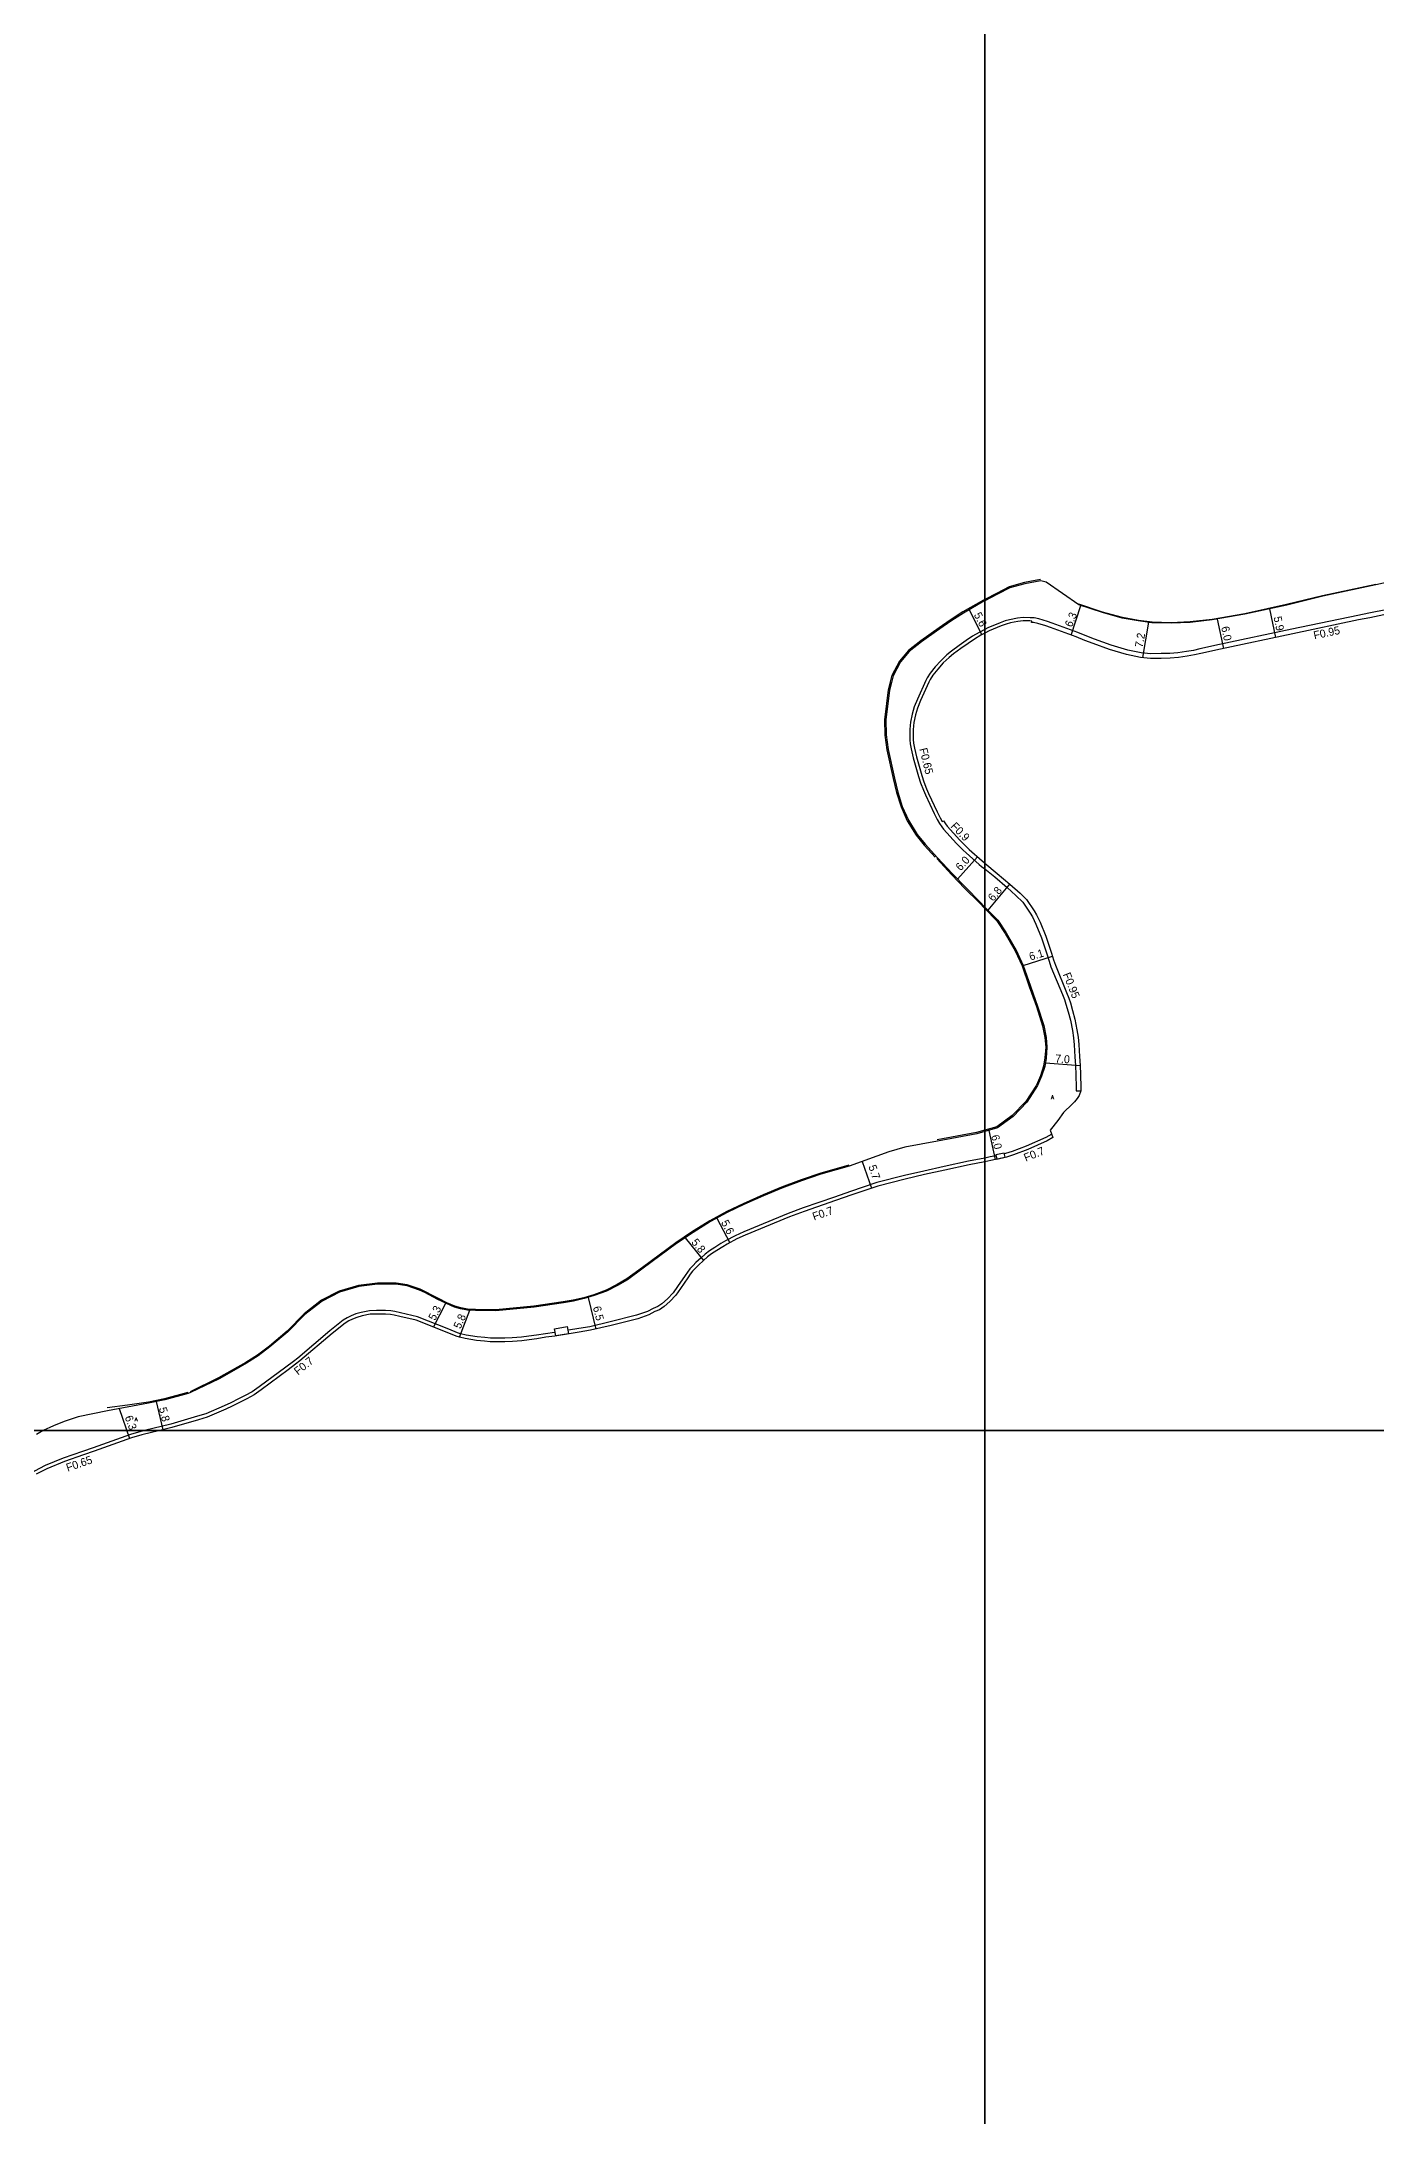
# Model space of a CAD drawing. Header units: metres. Extents: x -28002 to -25600, y -78000 to -76200.
# Drawn here: x -26588.7 to -26321.7, y -77537.2 to -77122.3 of the extents above; entities that cross this region are included whole.
import ezdxf

# ---------------------------------------------------------------- set-up
doc = ezdxf.new("R2010")
doc.units = ezdxf.units.M
doc.header["$LTSCALE"] = 2.5
for name, color, linetype in [('側溝・桝', 7, 'Continuous'), ('図郭', 7, 'Continuous'), ('幅員', 7, 'Continuous'), ('歩道・分離帯・安全施設', 7, 'Continuous'), ('舗装', 7, 'Continuous'), ('道路', 7, 'Continuous')]:
    doc.layers.add(name, color=color, linetype=linetype)
doc.styles.get("Standard").update_dxf_attribs({"font": ''})
doc.styles.add('YOKO_DECO', font='txt.shx', dxfattribs={"bigfont": 'extfont.shx'})
doc.styles.get('Standard').set_extended_font_data('@MS PGothic')

msp = doc.modelspace()

# ---------------------------------------------------------------- linework, layer by layer
at = {"layer": '側溝・桝'}
for points in [[(-26319.51, -77235.82), (-26323.24, -77236.56), (-26325.47, -77237.03), (-26338.61, -77239.8), (-26353.12, -77242.87), (-26357.04, -77243.73), (-26358.29, -77244.01), (-26359.69, -77244.22), (-26361.41, -77244.53), (-26363.02, -77244.65), (-26364.76, -77244.67), (-26366.85, -77244.7), (-26368.77, -77244.5), (-26371.44, -77243.96), (-26374.79, -77242.95), (-26378.07, -77241.78), (-26379.66, -77241.2), (-26381.41, -77240.47), (-26386.54, -77238.57), (-26387.53, -77238.21), (-26389.22, -77237.71), (-26390.16, -77237.54), (-26390.99, -77237.48), (-26392.36, -77237.45), (-26393.52, -77237.57), (-26395.08, -77237.88), (-26395.98, -77238.14), (-26396.97, -77238.48), (-26399.41, -77239.51), (-26400, -77239.81)], [(-26400, -77239.81), (-26401.17, -77240.42), (-26402.48, -77241.2), (-26403.75, -77242.07), (-26405.18, -77243.07), (-26406.71, -77244.19), (-26407.62, -77244.92), (-26408.81, -77246.08), (-26409.95, -77247.32), (-26410.98, -77248.59), (-26411.55, -77249.54), (-26411.8, -77250.06), (-26413.51, -77253.75), (-26414.14, -77255.32), (-26414.56, -77256.77), (-26414.88, -77258.34), (-26414.97, -77259.03), (-26415.04, -77259.87), (-26415.04, -77260.73), (-26415.01, -77261.91), (-26414.94, -77262.68), (-26414.75, -77263.68), (-26414.35, -77265.47), (-26413.28, -77269.22), (-26412.87, -77270.53), (-26412.31, -77271.95), (-26411.88, -77272.92), (-26410.16, -77276.62), (-26409.56, -77277.8), (-26409.09, -77278.6), (-26408.64, -77279.27), (-26408.26, -77279.78), (-26405.69, -77282.62), (-26404.36, -77283.97), (-26403.78, -77284.51), (-26401.17, -77286.83), (-26400.71, -77287.2), (-26400, -77287.73)], [(-26400, -77287.73), (-26398.05, -77289.29), (-26395.56, -77291.46), (-26393.81, -77293), (-26392.43, -77294.37), (-26390.96, -77296.57), (-26390.51, -77297.32), (-26389.81, -77298.74), (-26388.68, -77301.51), (-26387.59, -77304.87), (-26387.17, -77306.18), (-26386.81, -77307.29), (-26384.53, -77312.8), (-26384.1, -77313.85), (-26383.8, -77314.78), (-26383.38, -77316.27), (-26382.91, -77317.97), (-26382.53, -77320.04), (-26382.31, -77321.49), (-26382.15, -77322.92), (-26382.01, -77325.26), (-26381.91, -77327.04), (-26381.8, -77328.88), (-26381.78, -77331.44), (-26381.77, -77332.09), (-26380.83, -77332.07)], [(-26386.66, -77340.75), (-26387.86, -77341.43), (-26391.73, -77343.12), (-26394.55, -77344.19), (-26395.89, -77344.62), (-26396.1, -77344.67)], [(-26400, -77345.52), (-26403.27, -77346.17), (-26408.19, -77347.24), (-26412.24, -77348.14), (-26416.11, -77349.03), (-26421.6, -77350.44), (-26426.87, -77352.22), (-26430.11, -77353.33), (-26436.38, -77355.51), (-26439.34, -77356.61), (-26448.25, -77360.29), (-26449.92, -77361.06), (-26451.87, -77362.11), (-26452.81, -77362.63), (-26454.03, -77363.41), (-26455.06, -77364.07), (-26455.93, -77364.71), (-26456.77, -77365.45), (-26457.8, -77366.4), (-26458.34, -77366.98), (-26459, -77367.7), (-26459.51, -77368.35), (-26459.98, -77369.04), (-26461.47, -77371.22), (-26462.37, -77372.45), (-26463.5, -77373.67), (-26464.61, -77374.66), (-26465.43, -77375.24), (-26466.32, -77375.58), (-26467.5, -77376.2), (-26469.65, -77376.97), (-26474.95, -77378.28), (-26478.99, -77379.25), (-26481.24, -77379.61), (-26483.25, -77379.93), (-26483.42, -77379.96)], [(-26397.8, -77345.05), (-26398.96, -77345.31), (-26400, -77345.52)], [(-26485.96, -77380.38), (-26486.1, -77380.4), (-26487.89, -77380.65), (-26489.69, -77380.95), (-26491.21, -77381.16), (-26492.71, -77381.37), (-26494.54, -77381.5), (-26496.04, -77381.55), (-26498.03, -77381.55), (-26498.89, -77381.52), (-26499.99, -77381.42), (-26501.56, -77381.28), (-26503.77, -77380.91), (-26504.9, -77380.65), (-26505.5, -77380.46), (-26507.24, -77379.74), (-26513.45, -77377.3), (-26516.85, -77376.48), (-26518, -77376.23), (-26518.79, -77376.08), (-26519.84, -77376), (-26521.04, -77375.99), (-26521.7, -77376.02), (-26523.05, -77376.06), (-26524.73, -77376.38), (-26525.82, -77376.7), (-26526.74, -77377.07), (-26527.53, -77377.44), (-26528.33, -77377.95), (-26530.99, -77380.07), (-26537.42, -77385.51), (-26538.29, -77386.18), (-26539.77, -77387.31), (-26545.12, -77391.28), (-26546.52, -77392.24), (-26547.95, -77393.03), (-26549.25, -77393.7), (-26550.83, -77394.47), (-26552.12, -77395.1), (-26555.77, -77396.65), (-26557.48, -77397.16), (-26562.81, -77398.74), (-26568.04, -77400)], [(-26568.04, -77400), (-26568.78, -77400.18), (-26570.88, -77400.8), (-26578.36, -77403.45), (-26580.49, -77404.17), (-26584.3, -77405.51), (-26587.9, -77406.99), (-26590.08, -77408.12), (-26594.78, -77411), (-26595.61, -77411.57), (-26596.33, -77412.11), (-26597.12, -77412.73), (-26597.99, -77413.5), (-26600.04, -77415.69), (-26602.78, -77418.42), (-26604.18, -77419.34), (-26607.83, -77421.5)]]:
    msp.add_lwpolyline(points, dxfattribs=at)
for points in [[(-26397.84, -77344.91), (-26397.65, -77345.75), (-26395.94, -77345.37), (-26396.13, -77344.53)], [(-26486.08, -77379.65), (-26483.54, -77379.22), (-26483.3, -77380.67), (-26485.84, -77381.09)]]:
    msp.add_lwpolyline(points, close=True, dxfattribs=at)
at = {"layer": '図郭'}
for points in [[(-27200, -76800), (-26400, -76800), (-26400, -77400), (-27200, -77400)], [(-26400, -76800), (-25600, -76800), (-25600, -77400), (-26400, -77400)], [(-27200, -77400), (-26400, -77400), (-26400, -78000), (-27200, -78000)], [(-26400, -77400), (-25600, -77400), (-25600, -78000), (-26400, -78000)]]:
    msp.add_lwpolyline(points, close=True, dxfattribs=at)
at = {"layer": '幅員'}
for points in [[(-26403.18, -77235.92), (-26400.62, -77240.88)], [(-26382.75, -77240.97), (-26380.8, -77235.04)], [(-26343.11, -77235.71), (-26341.89, -77241.45)], [(-26368.44, -77245.47), (-26367.22, -77238.4)], [(-26353.57, -77237.76), (-26352.32, -77243.66)], [(-26405.48, -77289.75), (-26401.5, -77285.28)], [(-26399.37, -77295.99), (-26395, -77290.78)], [(-26392.34, -77307.01), (-26386.51, -77305.18)], [(-26387.91, -77326.49), (-26380.98, -77326.99)], [(-26399.25, -77340), (-26397.95, -77345.82)], [(-26424.54, -77346.21), (-26422.72, -77351.57)], [(-26453.63, -77357.54), (-26450.99, -77362.45)], [(-26459.97, -77361.46), (-26456.29, -77365.98)], [(-26510.25, -77379.33), (-26507.83, -77374.56)], [(-26505.08, -77381.35), (-26503.03, -77375.96)], [(-26479.32, -77373.39), (-26477.81, -77379.71)], [(-26573.16, -77395.63), (-26571.03, -77401.61)], [(-26565.75, -77394.22), (-26564.39, -77399.86)]]:
    msp.add_lwpolyline(points, dxfattribs=at)
at = {"layer": '歩道・分離帯・安全施設'}
for points in [[(-26388.9, -77229.84), (-26392.08, -77230.46), (-26395.15, -77231.29), (-26397.58, -77232.56), (-26400, -77233.83)], [(-26321.84, -77230.82), (-26332.48, -77233.11), (-26339.69, -77234.85), (-26348.07, -77236.7), (-26354.55, -77237.83), (-26358.95, -77238.32), (-26362.77, -77238.49), (-26366.6, -77238.38), (-26369.33, -77238.05), (-26372.53, -77237.46), (-26376.49, -77236.35), (-26381.2, -77234.8)], [(-26400, -77233.83), (-26400.32, -77234), (-26404.41, -77236.34), (-26406.96, -77237.96), (-26409.16, -77239.5), (-26412.83, -77242.09), (-26415.32, -77244.06), (-26417.12, -77246.15), (-26418.62, -77249.01), (-26419.35, -77251.9), (-26420.09, -77257.9), (-26420, -77260.94), (-26419.6, -77263.87), (-26418.37, -77269.63), (-26417.69, -77272.45), (-26416.77, -77275.33), (-26415.54, -77278.1), (-26413.73, -77280.96), (-26412.15, -77282.94), (-26409.97, -77285.37)], [(-26409.64, -77285.66), (-26406.66, -77288.88), (-26404.01, -77291.62), (-26401.16, -77294.4), (-26400, -77295.62)], [(-26400, -77295.62), (-26397.65, -77298.08), (-26395.94, -77300.63), (-26393.98, -77304.08), (-26392.58, -77307.11), (-26391.13, -77311.23), (-26389.71, -77315.23), (-26388.48, -77319.11), (-26388.04, -77321.44), (-26387.86, -77323.33), (-26388.01, -77325.52), (-26388.28, -77327.18), (-26388.9, -77329.09), (-26389.69, -77330.92), (-26391.84, -77334.19), (-26394.56, -77337.05), (-26397.6, -77339.27), (-26400, -77339.96)], [(-26400, -77339.96), (-26401.69, -77340.44), (-26409.53, -77341.89)], [(-26427.2, -77346.94), (-26432.85, -77348.58), (-26436.74, -77349.88), (-26440.69, -77351.38), (-26444.34, -77352.88), (-26448.33, -77354.65), (-26451.63, -77356.24), (-26455, -77358.06), (-26458.48, -77360.23), (-26461.83, -77362.45), (-26468.47, -77367.41), (-26471.6, -77369.7), (-26473.54, -77370.82), (-26475.77, -77371.93), (-26478.23, -77372.85), (-26480.19, -77373.45), (-26482.35, -77373.96), (-26484.33, -77374.29), (-26490.19, -77375.12), (-26497.83, -77375.85), (-26501.89, -77375.84), (-26503.47, -77375.73), (-26504.84, -77375.48), (-26506.01, -77375.14), (-26507.61, -77374.45), (-26509.29, -77373.6), (-26512.97, -77371.73), (-26515.51, -77370.9), (-26517.77, -77370.51), (-26521.47, -77370.55), (-26525.24, -77371.04), (-26529.11, -77372.14), (-26532.65, -77373.95), (-26536.15, -77376.66), (-26539.56, -77380.11), (-26543.1, -77383.11), (-26545.46, -77384.91), (-26547.77, -77386.38), (-26553.25, -77389.49), (-26558.96, -77392.25)], [(-26559.38, -77392.41), (-26564.08, -77393.67), (-26567.28, -77394.33), (-26571.43, -77394.96), (-26575.5, -77395.46)]]:
    msp.add_lwpolyline(points, dxfattribs=at)
at = {"layer": '道路'}
for points in [[(-26317.55, -77229.99), (-26321.82, -77230.92), (-26332.45, -77233.21), (-26339.67, -77234.95), (-26348.05, -77236.79), (-26354.54, -77237.93), (-26358.94, -77238.42), (-26362.77, -77238.59), (-26366.61, -77238.48), (-26369.34, -77238.14), (-26372.55, -77237.55), (-26376.52, -77236.45), (-26381.23, -77234.89), (-26387.77, -77230.39), (-26388.85, -77230.09), (-26392.03, -77230.71), (-26395.05, -77231.53), (-26397.47, -77232.79), (-26400, -77234.11)], [(-26400, -77234.11), (-26400.2, -77234.21), (-26404.28, -77236.55), (-26406.82, -77238.17), (-26409.02, -77239.71), (-26409.67, -77240.17), (-26412.68, -77242.29), (-26415.14, -77244.24), (-26416.91, -77246.29), (-26418.39, -77249.1), (-26418.7, -77250.44), (-26419.1, -77251.95), (-26419.84, -77257.91), (-26419.75, -77260.92), (-26419.36, -77263.82), (-26418.12, -77269.58), (-26417.45, -77272.38), (-26416.53, -77275.24), (-26415.31, -77277.98), (-26413.53, -77280.81), (-26411.96, -77282.78), (-26409.46, -77285.49), (-26406.48, -77288.71), (-26403.84, -77291.44), (-26401.06, -77294.28), (-26400, -77295.35)], [(-26319.32, -77236.73), (-26323.05, -77237.48), (-26325.28, -77237.94), (-26338.41, -77240.71), (-26352.92, -77243.78), (-26356.84, -77244.64), (-26358.11, -77244.93), (-26359.54, -77245.15), (-26361.3, -77245.46), (-26362.98, -77245.58), (-26364.75, -77245.61), (-26366.89, -77245.64), (-26368.91, -77245.43), (-26371.67, -77244.87), (-26375.08, -77243.84), (-26378.38, -77242.66), (-26380, -77242.07), (-26381.76, -77241.34), (-26386.87, -77239.44), (-26387.82, -77239.1), (-26389.43, -77238.62), (-26390.28, -77238.47), (-26390.68, -77238.44), (-26390.65, -77238.17), (-26391.02, -77238.14), (-26392.34, -77238.12), (-26393.42, -77238.22), (-26394.92, -77238.52), (-26395.78, -77238.77), (-26396.73, -77239.1), (-26399.13, -77240.11), (-26400, -77240.56)], [(-26400, -77240.56), (-26400.85, -77241), (-26402.12, -77241.76), (-26403.38, -77242.62), (-26404.8, -77243.61), (-26406.31, -77244.72), (-26407.18, -77245.41), (-26408.33, -77246.54), (-26409.45, -77247.76), (-26410.43, -77248.97), (-26410.97, -77249.85), (-26411.2, -77250.34), (-26412.9, -77254.01), (-26413.52, -77255.54), (-26413.91, -77256.93), (-26414.23, -77258.45), (-26414.31, -77259.1), (-26414.38, -77259.9), (-26414.38, -77260.72), (-26414.35, -77261.87), (-26414.28, -77262.59), (-26414.1, -77263.54), (-26413.7, -77265.31), (-26412.64, -77269.03), (-26412.24, -77270.31), (-26411.7, -77271.7), (-26411.28, -77272.65), (-26409.57, -77276.33), (-26408.99, -77277.48), (-26408.53, -77278.25), (-26408.3, -77278.1), (-26407.87, -77278.73), (-26407.53, -77279.19), (-26405.01, -77281.98), (-26403.71, -77283.3), (-26403.15, -77283.81), (-26400.56, -77286.12), (-26400.14, -77286.46), (-26400, -77286.57)], [(-26400, -77286.57), (-26397.57, -77288.63), (-26395, -77290.78), (-26392.99, -77292.54), (-26391.68, -77293.81), (-26390.17, -77296.07), (-26389.69, -77296.87), (-26388.96, -77298.36), (-26387.8, -77301.19), (-26386.7, -77304.58), (-26386.28, -77305.9), (-26385.93, -77306.96), (-26383.67, -77312.45), (-26383.23, -77313.53), (-26382.9, -77314.51), (-26382.48, -77316.02), (-26382, -77317.76), (-26381.61, -77319.88), (-26381.38, -77321.37), (-26381.22, -77322.84), (-26381.07, -77325.21), (-26380.98, -77326.99), (-26380.87, -77328.85), (-26380.84, -77331.42), (-26380.83, -77332.07), (-26381.16, -77333.02), (-26381.55, -77333.65), (-26382.08, -77334.29), (-26382.58, -77334.76), (-26384.3, -77336.41), (-26385.42, -77338.01), (-26386.96, -77339.95), (-26386.41, -77341.43), (-26387.54, -77342.07), (-26391.46, -77343.79), (-26394.32, -77344.87), (-26395.7, -77345.32), (-26398.81, -77346.01), (-26400, -77346.25)], [(-26400, -77295.35), (-26397.46, -77297.93), (-26395.73, -77300.5), (-26393.76, -77303.97), (-26392.34, -77307.01), (-26390.89, -77311.15), (-26389.48, -77315.15), (-26388.23, -77319.05), (-26387.79, -77321.41), (-26387.61, -77323.33), (-26387.76, -77325.54), (-26388.03, -77327.24), (-26388.67, -77329.18), (-26389.47, -77331.04), (-26391.64, -77334.34), (-26394.39, -77337.24), (-26397.49, -77339.49), (-26400, -77340.22)], [(-26400, -77340.22), (-26401.64, -77340.69), (-26409.49, -77342.14), (-26416, -77343.36), (-26419.22, -77344.31), (-26427.15, -77347.13), (-26432.79, -77348.77), (-26436.67, -77350.06), (-26440.61, -77351.56), (-26444.26, -77353.07), (-26448.24, -77354.83), (-26451.54, -77356.42), (-26454.9, -77358.23), (-26458.37, -77360.39), (-26461.71, -77362.61), (-26468.37, -77367.53), (-26471.49, -77369.87), (-26473.45, -77371), (-26475.69, -77372.11), (-26478.17, -77373.04), (-26480.14, -77373.64), (-26482.31, -77374.16), (-26484.3, -77374.49), (-26490.17, -77375.32), (-26497.82, -77376.05), (-26501.89, -77376.04), (-26503.49, -77375.93), (-26504.88, -77375.68), (-26506.08, -77375.33), (-26507.7, -77374.63), (-26509.38, -77373.78), (-26512.01, -77372.44), (-26513.05, -77371.91), (-26515.55, -77371.09), (-26517.78, -77370.71), (-26521.46, -77370.75), (-26525.2, -77371.23), (-26529.04, -77372.32), (-26532.54, -77374.12), (-26536.02, -77376.81), (-26539.42, -77380.25), (-26542.97, -77383.26), (-26545.35, -77385.08), (-26547.67, -77386.55), (-26550.21, -77388), (-26553.16, -77389.67), (-26558.87, -77392.43), (-26559.33, -77392.6), (-26564.03, -77393.86), (-26567.25, -77394.53), (-26575.43, -77396.06), (-26581.32, -77397.25), (-26584.13, -77398.18), (-26586.28, -77399.04), (-26588.3, -77399.99), (-26588.32, -77400)], [(-26400, -77346.25), (-26403.13, -77346.87), (-26408.04, -77347.94), (-26412.08, -77348.84), (-26415.94, -77349.73), (-26421.4, -77351.12), (-26426.63, -77352.9), (-26429.88, -77354.01), (-26436.13, -77356.18), (-26439.08, -77357.28), (-26447.96, -77360.94), (-26449.6, -77361.7), (-26451.53, -77362.74), (-26452.44, -77363.25), (-26453.65, -77364.02), (-26454.66, -77364.66), (-26455.48, -77365.27), (-26456.29, -77365.98), (-26457.29, -77366.91), (-26457.81, -77367.47), (-26458.46, -77368.17), (-26458.93, -77368.77), (-26459.39, -77369.45), (-26460.89, -77371.63), (-26461.81, -77372.91), (-26462.99, -77374.18), (-26464.17, -77375.22), (-26465.09, -77375.88), (-26466.02, -77376.24), (-26467.21, -77376.86), (-26469.44, -77377.66), (-26474.78, -77378.98), (-26478.85, -77379.95), (-26481.12, -77380.32), (-26483.14, -77380.64), (-26485.99, -77381.11), (-26487.78, -77381.36), (-26489.58, -77381.66), (-26491.12, -77381.87), (-26492.64, -77382.08), (-26494.5, -77382.22), (-26496.03, -77382.27), (-26498.04, -77382.27), (-26498.94, -77382.24), (-26500.06, -77382.14), (-26501.66, -77381.99), (-26503.91, -77381.62), (-26505.08, -77381.35), (-26505.75, -77381.14), (-26507.52, -77380.41), (-26513.71, -77377.97), (-26517.01, -77377.18), (-26518.15, -77376.93), (-26518.88, -77376.79), (-26519.87, -77376.71), (-26521.02, -77376.71), (-26521.68, -77376.73), (-26522.97, -77376.77), (-26524.56, -77377.08), (-26525.59, -77377.38), (-26526.45, -77377.72), (-26527.18, -77378.07), (-26527.91, -77378.54), (-26530.53, -77380.62), (-26536.97, -77386.07), (-26537.86, -77386.75), (-26539.34, -77387.88), (-26544.71, -77391.87), (-26546.14, -77392.84), (-26547.61, -77393.67), (-26548.93, -77394.34), (-26550.51, -77395.11), (-26551.82, -77395.75), (-26555.53, -77397.32), (-26557.27, -77397.85), (-26562.62, -77399.43), (-26564.97, -77400)], [(-26564.97, -77400), (-26568.6, -77400.88), (-26570.66, -77401.48), (-26578.13, -77404.13), (-26580.26, -77404.85), (-26584.05, -77406.18), (-26587.6, -77407.64), (-26589.72, -77408.75)], [(-26588.32, -77400), (-26589.64, -77400.77)]]:
    msp.add_lwpolyline(points, dxfattribs=at)

# ---------------------------------------------------------------- texts
at = {"layer": '側溝・桝'}
for s, rotation, p in [('F0.95', 12, (-26334.12, -77241.82)), ('F0.65', 284, (-26413.15, -77263.73)), ('F0.9', 314, (-26406.96, -77279.3)), ('F0.95', 292, (-26384.46, -77308.81)), ('F0.7', 22, (-26391.83, -77346.27)), ('F0.7', 19, (-26434.17, -77358.03)), ('F0.7', 39, (-26537.37, -77389.01)), ('F0.65', 19, (-26583.41, -77408.24))]:
    msp.add_text(s, height=1.6, rotation=rotation, dxfattribs=at).set_placement(p)
at = {"layer": '幅員'}
for s, rotation, p in [('5.6', 297, (-26402.28, -77236.9)), ('6.3', 68, (-26382.63, -77239.5)), ('6.0', 282, (-26352.78, -77239.38)), ('5.9', 282, (-26342.31, -77237.39)), ('7.2', 80, (-26368.46, -77243.54)), ('6.0', 48, (-26404.86, -77288.22)), ('6.8', 50, (-26398.34, -77294.32)), ('6.1', 17, (-26390.89, -77306.05)), ('7.0', 356, (-26385.99, -77326.4)), ('6.0', 283, (-26398.77, -77341.07)), ('5.7', 289, (-26423.34, -77347.21)), ('5.6', 298, (-26452.83, -77358.42)), ('5.8', 309, (-26458.82, -77362.43)), ('5.3', 63, (-26509.97, -77378.15)), ('5.8', 66, (-26504.9, -77379.81)), ('6.5', 284, (-26478.41, -77375.35)), ('6.3', 290, (-26572.04, -77397.33)), ('5.8', 284, (-26565.21, -77395.55))]:
    msp.add_text(s, height=1.6, rotation=rotation, dxfattribs=at).set_placement(p)
at = {"layer": '舗装', "style": 'YOKO_DECO'}
for p in [(-26386.77, -77333.73, 846.77), (-26570, -77398.12, 836.98)]:
    msp.add_text('A', height=0.75, dxfattribs=at).set_placement(p)

doc.saveas('drawing.dxf')
